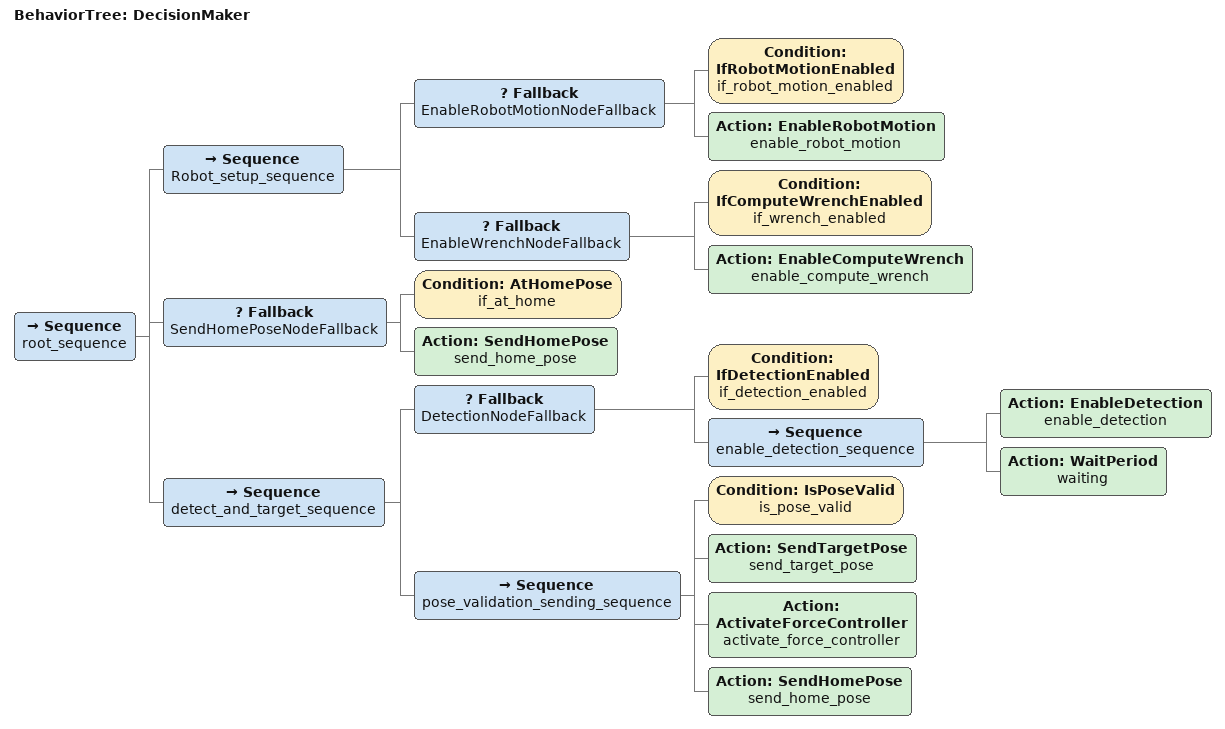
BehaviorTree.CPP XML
<root BTCPP_format="4">

    <BehaviorTree ID="DecisionMaker">
        <Sequence name="root_sequence">
            <Sequence name="Robot_setup_sequence">
                <Fallback name= "EnableRobotMotionNodeFallback">
                    <Condition      ID="IfRobotMotionEnabled"       name="if_robot_motion_enabled"/>
                    <Action         ID="EnableRobotMotion"          name="enable_robot_motion"/>
                </Fallback>
                <Fallback name= "EnableWrenchNodeFallback">
                    <Condition      ID="IfComputeWrenchEnabled"     name="if_wrench_enabled"/>
                    <Action         ID="EnableComputeWrench"        name="enable_compute_wrench"/>
                </Fallback>
            </Sequence>
            <Fallback name= "SendHomePoseNodeFallback">
                <Condition          ID="AtHomePose"                     name="if_at_home"/>
                <Action             ID="SendHomePose"               name="send_home_pose"/>
            </Fallback>
            <Sequence name= "detect_and_target_sequence">
                <Fallback name= "DetectionNodeFallback">
                    <Condition      ID="IfDetectionEnabled"         name="if_detection_enabled"/>
                    <Sequence name = "enable_detection_sequence">
                        <Action     ID="EnableDetection"            name="enable_detection"/>
                        <Action     ID="WaitPeriod"                 name="waiting"/>
                    </Sequence>
                </Fallback>
                <Sequence name= "pose_validation_sending_sequence">
                    <Condition      ID="IsPoseValid"                name="is_pose_valid"/>
                    <Action         ID="SendTargetPose"             name="send_target_pose"/>
                    <Action         ID="ActivateForceController"    name="activate_force_controller"/>
                    <Action         ID="SendHomePose"               name="send_home_pose"/>
                </Sequence>
            </Sequence>

        </Sequence>
    </BehaviorTree>

</root>
